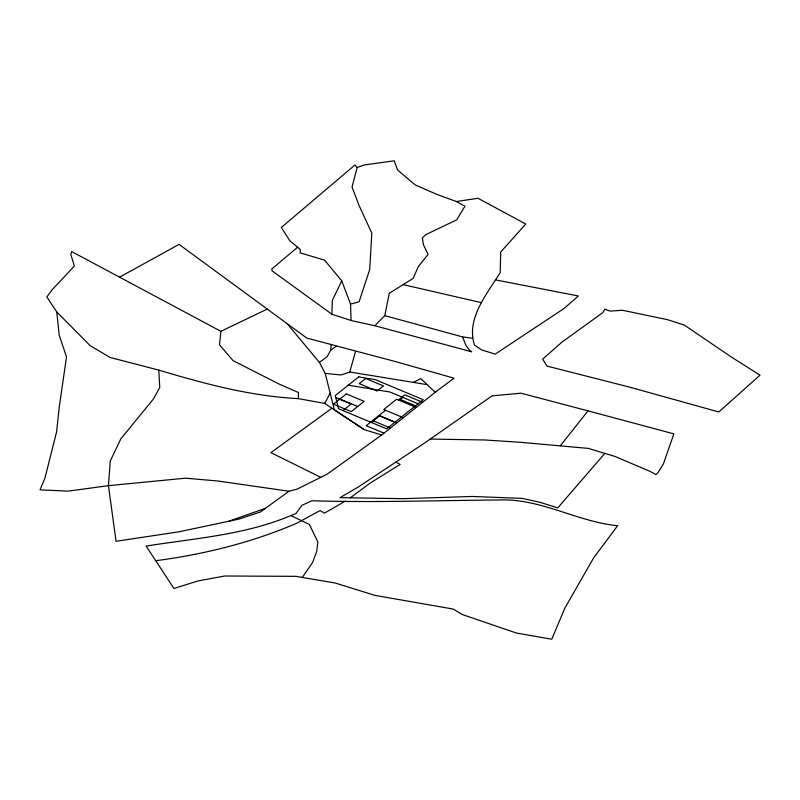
<?xml version="1.0" encoding="UTF-8"?>
<svg xmlns="http://www.w3.org/2000/svg" width="800" height="800" viewBox="0 0 800 800"><rect width="100%" height="100%" fill="white"/><g stroke="black" fill="none" stroke-linecap="round" stroke-linejoin="round"><path stroke-width="1.2" d="M495.43 279.88L578.37 295.98L563.81 308.66L495.2 354.12L481.68 349.95L474.48 345.07C465.85 318.64 487.18 293.67 500.2 272.63L500.69 252.05L525.77 224.03L477.98 198.28L456.4 201.53L436.65 194.3L415.12 184.89L397.61 170.03L394.23 160.79L364.2 164.99L357.13 167.5L352.04 186.99L358.99 205.32L371.81 233.07L369.73 269.44L359.1 301.78L350.55 304.11L351.07 320.52L374.77 325.74L471.72 351.79L470.08 350.89L466.09 345.76L462.49 336.88L384.79 315.64L374.77 325.74M119.58 277.18L179.06 244.38L306.74 338.04L395.94 361.71L454.01 378.19L435.22 392.27L381.66 435.01L364.08 429.55L324.68 403.41L298.33 398.63L298.48 392.56L278.46 383.76L233 360.59L219.5 344.79L220.89 331.31L267.28 309.09M351.07 320.52L331.93 314.24L332.32 300.38L341.74 280.86L324.55 260.1L300.04 252.85L300.31 249.46L289.92 240.86L281.32 227.48L354.92 165.03L357.13 167.5M364.08 429.55L334.4 409.86L325.2 373.39L319.39 362.41L327.03 356.84L330.81 350L331.11 344.37M384.79 315.64L389.24 293.33L413.2 278.34L418.29 266.63L428.08 254.42L423.43 244.75L422.36 237.87L425.99 234.54L456.69 219.85L464.93 206.23L456.4 201.53M325.2 373.39L341.09 374.99L349.77 371.99L355.53 351.44M330.19 393.17L324.68 403.41M302.27 577.45L312.61 562.42L316.75 551.36L317.88 542.07L309.4 524.43L290.86 515.59C244.88 534.99 194.84 538.32 146.1 546.08L173.94 588.49L198.03 580.94L224.68 576.01L295.65 576.33L335.18 583.01L374.9 595.37L453.13 609.05L462.44 614.58L516.42 633.03L551.74 639.21L564.98 607.88L593.76 557.65L617.67 525.71C577.11 521.78 540.55 498.3 499.33 499.97C436.82 500.46 374.33 502.66 311.81 500.77L301.87 505.36L295.94 513.55L290.86 515.59M560.39 445.7L588.02 410.86L673.86 433.88L663.36 464.03L657.75 472.98L655.86 474.57L650.65 471.65L614.95 456.43L588.48 448.41L520.85 442.33L484.72 439.98L430.29 439.04M604.87 453.38L557.76 507.9L540.34 502.38L522.16 498.37L472.31 496.47L403.36 498.68L340.01 497.64L357.91 487.26L424.68 442.96L492.04 395.87L520.96 393.19L588.02 410.86M297.61 247.23L271.73 269.06L272.23 270.98L331.93 314.24M342.91 410.57L351.14 404.01L335.74 397.57M385.52 410.28L366.19 425.7L383.99 433.14M398.4 400L404.85 394.86L422.65 402.3M371.4 422.48L379.63 415.91L394.89 422.29M402.83 397.4L400.25 399.46L415.51 405.84M350.29 497.81L370.41 482.91L400.21 464.39L395.8 462.12M331.93 408.23L270.91 452.65L320.8 477.34M381.66 435.01L327.21 474.15L297.01 489.17L289 491.23L260.35 512L239.03 519.07L179.07 531.78L116.07 541.29L108.44 485.66L110.26 461.03L120.8 438.88L153.37 399.09L159.75 387.52L158.8 370.12L109.97 357.42L90.11 345.59L56.78 311.98L46.85 296.95L52.23 289.66L74.37 266.06L70.83 254.41L71.63 251.55L220.89 331.31M330.81 350L336.29 346.37M345.34 501.09L324.5 513.16L320.11 510.56L296.52 523.33A372.31 214.95 0 0 1 240.45 543.29A371.61 214.55 0 0 1 157.9 560.43L155.68 560.68M413.27 382.38L420.81 378.62L435.22 392.27M265.45 508.3L228.75 521.25M462.49 336.88L472.27 338.22M289 491.23L217.66 480.98L185.51 478.18L108.44 485.66L68.2 491.13L40 489.86L44.89 478.28L56.59 431.93L59.31 406.55L66.52 356.97L59.17 335.14L56.78 311.98M298.33 398.63C250.64 396.23 204.43 383.72 158.8 370.12M349.77 371.99L427.18 384.66M348.3 385.19L389.92 392L418.09 403.77M403.15 284.63L481.31 302.64M416.21 407.44L396.62 399.25L383.74 409.54L403.32 417.72M339.9 399.05L357.71 406.49M379.07 415.42L396.88 422.86M372.63 420.56L390.44 428M319.39 362.41L287.14 323.66M341.74 280.86L350.55 304.11M604.86 309.24L602.8 312.61L561.88 342.2L542.68 359.11L546.99 366.09L629.74 387.16L718.82 411.98L760 375.18L731.17 356.91L684.33 325.08L667.46 319.66L622.37 310.25L610.25 311.12L604.86 309.24M358.69 376.91L335.25 395.6L338.56 408.76L386.66 428.85L423.21 399.69L375.12 379.59L358.69 376.91M346.34 393.91L333.46 404.19L351.26 411.63L364.15 401.35L346.34 393.91M365.67 378.49L359.23 383.63L377.04 391.07L383.48 385.93L365.67 378.49"/></g></svg>
